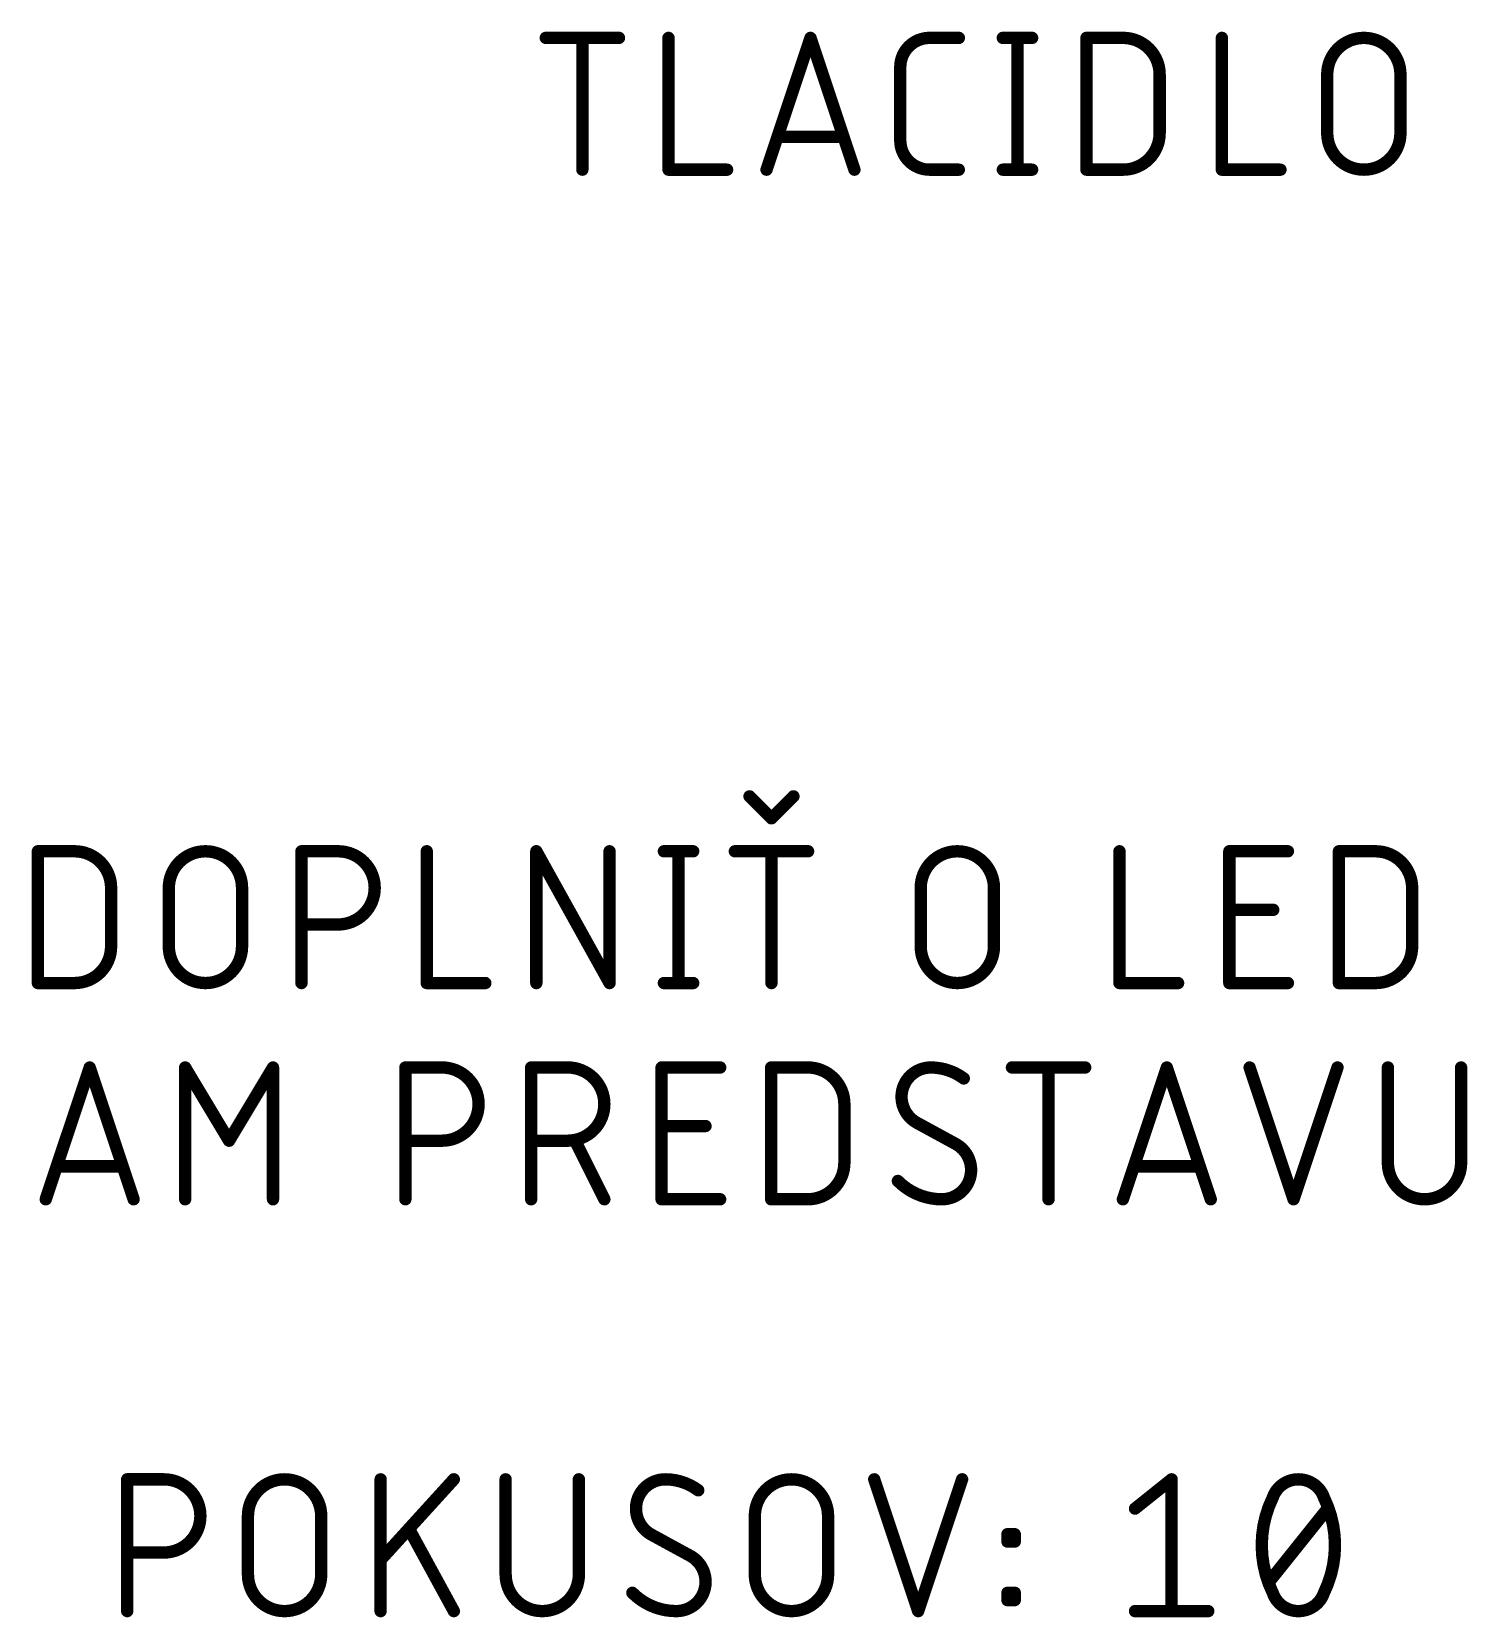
# Model space of a CAD drawing. Extents: x -56 to 205, y -3 to 177.
# Drawn here: x -21.5 to -3.8, y 22.86 to 42.42 of the extents above; entities that cross this region are included whole.
import ezdxf

# ---------------------------------------------------------------- set-up
doc = ezdxf.new("R2010")
doc.units = 0
doc.layers.add('94', color=14, linetype='CONTINUOUS')
doc.layers.add('95', color=250, linetype='CONTINUOUS')

msp = doc.modelspace()

# ---------------------------------------------------------------- linework, layer by layer
at = {"layer": '94', "const_width": 0.1524}
for points in [[(-12.6507, 32.9861), (-12.3798, 32.7152)], [(-12.3798, 32.7152), (-12.1088, 32.9861)], [(-21.4285, 30.6832), (-21.4285, 32.3088)], [(-21.4285, 32.3088), (-20.9769, 32.3088)], [(-18.1769, 30.6832), (-18.1769, 32.3088)], [(-18.1769, 32.3088), (-17.7254, 32.3088)], [(-16.6319, 32.3088), (-16.6319, 30.6832)], [(-15.2802, 30.6832), (-15.2802, 32.3088)], [(-15.2802, 32.3088), (-14.3771, 30.6832)], [(-14.3771, 30.6832), (-14.3771, 32.3088)], [(-13.7067, 32.3088), (-13.3454, 32.3088)], [(-13.5261, 32.3088), (-13.5261, 30.6832)], [(-12.8313, 32.3088), (-11.9282, 32.3088)], [(-12.3798, 30.6832), (-12.3798, 32.3088)], [(-8.0869, 32.3088), (-8.0869, 30.6832)], [(-6.7322, 30.6832), (-6.7322, 32.3088)], [(-6.7322, 32.3088), (-6.0097, 32.3088)], [(-5.3804, 30.6832), (-5.3804, 32.3088)], [(-5.3804, 32.3088), (-4.9289, 32.3088)], [(-20.5254, 31.8572), (-20.5254, 31.1348)], [(-19.8133, 31.1348), (-19.8133, 31.8572)], [(-18.9102, 31.8572), (-18.9102, 31.1348)], [(-10.5387, 31.1348), (-10.5387, 31.8572)], [(-9.6356, 31.8572), (-9.6356, 31.1348)], [(-4.4773, 31.8572), (-4.4773, 31.1348)], [(-6.7322, 31.5863), (-6.1903, 31.5863)], [(-17.7254, 31.4057), (-18.1769, 31.4057)], [(-20.9769, 30.6832), (-21.4285, 30.6832)], [(-16.6319, 30.6832), (-15.9094, 30.6832)], [(-13.7067, 30.6832), (-13.3454, 30.6832)], [(-8.0869, 30.6832), (-7.3644, 30.6832)], [(-6.0097, 30.6832), (-6.7322, 30.6832)], [(-4.9289, 30.6832), (-5.3804, 30.6832)], [(-21.3315, 28.0162), (-20.7896, 29.6418)], [(-20.7896, 29.6418), (-20.2477, 28.0162)], [(-19.612, 28.0162), (-19.612, 29.6418)], [(-19.612, 29.6418), (-19.0702, 28.7387)], [(-19.0702, 28.7387), (-18.5283, 29.6418)], [(-18.5283, 29.6418), (-18.5283, 28.0162)], [(-16.8954, 28.0162), (-16.8954, 29.6418)], [(-16.8954, 29.6418), (-16.4439, 29.6418)], [(-15.3442, 28.0162), (-15.3442, 29.6418)], [(-15.3442, 29.6418), (-14.8927, 29.6418)], [(-13.7352, 28.0162), (-13.7352, 29.6418)], [(-13.7352, 29.6418), (-13.0127, 29.6418)], [(-12.3835, 28.0162), (-12.3835, 29.6418)], [(-12.3835, 29.6418), (-11.9319, 29.6418)], [(-9.4135, 29.6418), (-8.5104, 29.6418)], [(-8.962, 28.0162), (-8.962, 29.6418)], [(-8.0449, 28.0162), (-7.5031, 29.6418)], [(-7.5031, 29.6418), (-6.9612, 28.0162)], [(-6.4818, 29.6418), (-5.9399, 28.0162)], [(-5.9399, 28.0162), (-5.3981, 29.6418)], [(-4.7763, 29.6418), (-4.7763, 28.4678)], [(-3.8732, 28.4678), (-3.8732, 29.6418)], [(-11.4804, 29.1902), (-11.4804, 28.4678)], [(-13.7352, 28.9193), (-13.1933, 28.9193)], [(-10.0979, 28.6935), (-10.5946, 28.9645)], [(-16.4439, 28.7387), (-16.8954, 28.7387)], [(-14.8927, 28.7387), (-15.3442, 28.7387)], [(-14.4411, 28.0162), (-14.8024, 28.7387)], [(-20.3832, 28.4226), (-21.196, 28.4226)], [(-7.0967, 28.4226), (-7.9095, 28.4226)], [(-13.0127, 28.0162), (-13.7352, 28.0162)], [(-11.9319, 28.0162), (-12.3835, 28.0162)], [(-20.3271, 22.9362), (-20.3271, 24.5618)], [(-20.3271, 24.5618), (-19.8756, 24.5618)], [(-17.2009, 22.9362), (-17.2009, 24.5618)], [(-16.2977, 24.5618), (-17.2009, 23.5684)], [(-15.6588, 24.5618), (-15.6588, 23.3878)], [(-14.7557, 23.3878), (-14.7557, 24.5618)], [(-11.1119, 24.5618), (-10.57, 22.9362)], [(-10.57, 22.9362), (-10.0281, 24.5618)], [(-7.8953, 24.2006), (-7.4438, 24.5618)], [(-7.4438, 24.5618), (-7.4438, 22.9362)], [(-6.2419, 23.2974), (-5.5194, 24.2006)], [(-18.8372, 23.3878), (-18.8372, 24.1102)], [(-17.9341, 24.1102), (-17.9341, 23.3878)], [(-12.5847, 23.3878), (-12.5847, 24.1102)], [(-11.6816, 24.1102), (-11.6816, 23.3878)], [(-16.2977, 22.9362), (-16.8396, 23.9296)], [(-13.3732, 23.6135), (-13.8699, 23.8845)], [(-9.4689, 23.7942), (-9.4689, 23.8845)], [(-9.4689, 23.8845), (-9.3786, 23.8845)], [(-9.3786, 23.7942), (-9.4689, 23.7942)], [(-9.3786, 23.8845), (-9.3786, 23.7942)], [(-19.8756, 23.6587), (-20.3271, 23.6587)], [(-9.4689, 23.0717), (-9.4689, 23.162)], [(-9.4689, 23.162), (-9.3786, 23.162)], [(-9.3786, 23.0717), (-9.4689, 23.0717)], [(-9.3786, 23.162), (-9.3786, 23.0717)], [(-7.8953, 22.9362), (-6.9922, 22.9362)]]:
    msp.add_lwpolyline(points, dxfattribs=at)
at = {"layer": '94'}
for points, const_width in [([(-12.6238, 33.0131, 1), (-12.6776, 32.9592)], 0.0762), ([(-12.0819, 32.9592, 1), (-12.1358, 33.0131)], 0.0762), ([(-12.4067, 32.7421, 1), (-12.3528, 32.6883)], 0.0762), ([(-12.4067, 32.6883, 1), (-12.3528, 32.7421)], 0.0762), ([(-21.3904, 32.3088, 1), (-21.4666, 32.3088)], 0.0762), ([(-21.4285, 32.3469, 1), (-21.4285, 32.2707)], 0.0762), ([(-20.5254, 31.8572, 0.4142), (-20.9769, 32.3088)], 0.1524), ([(-20.9769, 32.3469, 1), (-20.9769, 32.2707)], 0.0762), ([(-20.9769, 32.2707, 1), (-20.9769, 32.3469)], 0.0762), ([(-18.9102, 31.8572, 1), (-19.8133, 31.8572)], 0.1524), ([(-18.1388, 32.3088, 1), (-18.215, 32.3088)], 0.0762), ([(-18.1769, 32.3469, 1), (-18.1769, 32.2707)], 0.0762), ([(-17.7254, 31.4057, 1), (-17.7254, 32.3088)], 0.1524), ([(-17.7254, 32.3469, 1), (-17.7254, 32.2707)], 0.0762), ([(-17.7254, 32.2707, 1), (-17.7254, 32.3469)], 0.0762), ([(-16.5938, 32.3088, 1), (-16.67, 32.3088)], 0.0762), ([(-15.2421, 32.3088, 1), (-15.3183, 32.3088)], 0.0762), ([(-15.2469, 32.3273, 1), (-15.3135, 32.2903)], 0.0762), ([(-14.339, 32.3088, 1), (-14.4152, 32.3088)], 0.0762), ([(-13.7067, 32.3469, 1), (-13.7067, 32.2707)], 0.0762), ([(-13.488, 32.3088, 1), (-13.5642, 32.3088)], 0.0762), ([(-13.3454, 32.2707, 1), (-13.3454, 32.3469)], 0.0762), ([(-12.8313, 32.3469, 1), (-12.8313, 32.2707)], 0.0762), ([(-12.3417, 32.3088, 1), (-12.4179, 32.3088)], 0.0762), ([(-11.9282, 32.2707, 1), (-11.9282, 32.3469)], 0.0762), ([(-9.6356, 31.8572, 1), (-10.5387, 31.8572)], 0.1524), ([(-8.0488, 32.3088, 1), (-8.125, 32.3088)], 0.0762), ([(-6.6941, 32.3088, 1), (-6.7703, 32.3088)], 0.0762), ([(-6.7322, 32.3469, 1), (-6.7322, 32.2707)], 0.0762), ([(-6.0097, 32.2707, 1), (-6.0097, 32.3469)], 0.0762), ([(-5.3423, 32.3088, 1), (-5.4185, 32.3088)], 0.0762), ([(-5.3804, 32.3469, 1), (-5.3804, 32.2707)], 0.0762), ([(-4.4773, 31.8572, 0.4142), (-4.9289, 32.3088)], 0.1524), ([(-4.9289, 32.3469, 1), (-4.9289, 32.2707)], 0.0762), ([(-4.9289, 32.2707, 1), (-4.9289, 32.3469)], 0.0762), ([(-20.4873, 31.8572, 1), (-20.5635, 31.8572)], 0.0762), ([(-20.5635, 31.8572, 1), (-20.4873, 31.8572)], 0.0762), ([(-19.7752, 31.8572, 1), (-19.8514, 31.8572)], 0.0762), ([(-19.8514, 31.8572, 1), (-19.7752, 31.8572)], 0.0762), ([(-18.8721, 31.8572, 1), (-18.9483, 31.8572)], 0.0762), ([(-18.9483, 31.8572, 1), (-18.8721, 31.8572)], 0.0762), ([(-10.5006, 31.8572, 1), (-10.5768, 31.8572)], 0.0762), ([(-10.5768, 31.8572, 1), (-10.5006, 31.8572)], 0.0762), ([(-9.5975, 31.8572, 1), (-9.6737, 31.8572)], 0.0762), ([(-9.6737, 31.8572, 1), (-9.5975, 31.8572)], 0.0762), ([(-4.4392, 31.8572, 1), (-4.5154, 31.8572)], 0.0762), ([(-4.5154, 31.8572, 1), (-4.4392, 31.8572)], 0.0762), ([(-6.7322, 31.6244, 1), (-6.7322, 31.5482)], 0.0762), ([(-6.1903, 31.5482, 1), (-6.1903, 31.6244)], 0.0762), ([(-18.1769, 31.4438, 1), (-18.1769, 31.3676)], 0.0762), ([(-17.7254, 31.4438, 1), (-17.7254, 31.3676)], 0.0762), ([(-17.7254, 31.3676, 1), (-17.7254, 31.4438)], 0.0762), ([(-20.9769, 30.6832, 0.4142), (-20.5254, 31.1348)], 0.1524), ([(-20.4873, 31.1348, 1), (-20.5635, 31.1348)], 0.0762), ([(-20.5635, 31.1348, 1), (-20.4873, 31.1348)], 0.0762), ([(-19.8133, 31.1348, 1), (-18.9102, 31.1348)], 0.1524), ([(-19.7752, 31.1348, 1), (-19.8514, 31.1348)], 0.0762), ([(-19.8514, 31.1348, 1), (-19.7752, 31.1348)], 0.0762), ([(-18.8721, 31.1348, 1), (-18.9483, 31.1348)], 0.0762), ([(-18.9483, 31.1348, 1), (-18.8721, 31.1348)], 0.0762), ([(-10.5387, 31.1348, 1), (-9.6356, 31.1348)], 0.1524), ([(-10.5006, 31.1348, 1), (-10.5768, 31.1348)], 0.0762), ([(-10.5768, 31.1348, 1), (-10.5006, 31.1348)], 0.0762), ([(-9.5975, 31.1348, 1), (-9.6737, 31.1348)], 0.0762), ([(-9.6737, 31.1348, 1), (-9.5975, 31.1348)], 0.0762), ([(-4.9289, 30.6832, 0.4142), (-4.4773, 31.1348)], 0.1524), ([(-4.4392, 31.1348, 1), (-4.5154, 31.1348)], 0.0762), ([(-4.5154, 31.1348, 1), (-4.4392, 31.1348)], 0.0762), ([(-21.4285, 30.7213, 1), (-21.4285, 30.6451)], 0.0762), ([(-21.4666, 30.6832, 1), (-21.3904, 30.6832)], 0.0762), ([(-20.9769, 30.7213, 1), (-20.9769, 30.6451)], 0.0762), ([(-20.9769, 30.6451, 1), (-20.9769, 30.7213)], 0.0762), ([(-18.215, 30.6832, 1), (-18.1388, 30.6832)], 0.0762), ([(-16.6319, 30.7213, 1), (-16.6319, 30.6451)], 0.0762), ([(-16.67, 30.6832, 1), (-16.5938, 30.6832)], 0.0762), ([(-15.9094, 30.6451, 1), (-15.9094, 30.7213)], 0.0762), ([(-15.3183, 30.6832, 1), (-15.2421, 30.6832)], 0.0762), ([(-14.4152, 30.6832, 1), (-14.339, 30.6832)], 0.0762), ([(-14.4104, 30.6647, 1), (-14.3438, 30.7017)], 0.0762), ([(-13.7067, 30.7213, 1), (-13.7067, 30.6451)], 0.0762), ([(-13.5642, 30.6832, 1), (-13.488, 30.6832)], 0.0762), ([(-13.3454, 30.6451, 1), (-13.3454, 30.7213)], 0.0762), ([(-12.4179, 30.6832, 1), (-12.3417, 30.6832)], 0.0762), ([(-8.0869, 30.7213, 1), (-8.0869, 30.6451)], 0.0762), ([(-8.125, 30.6832, 1), (-8.0488, 30.6832)], 0.0762), ([(-7.3644, 30.6451, 1), (-7.3644, 30.7213)], 0.0762), ([(-6.7322, 30.7213, 1), (-6.7322, 30.6451)], 0.0762), ([(-6.7703, 30.6832, 1), (-6.6941, 30.6832)], 0.0762), ([(-6.0097, 30.6451, 1), (-6.0097, 30.7213)], 0.0762), ([(-5.3804, 30.7213, 1), (-5.3804, 30.6451)], 0.0762), ([(-5.4185, 30.6832, 1), (-5.3423, 30.6832)], 0.0762), ([(-4.9289, 30.7213, 1), (-4.9289, 30.6451)], 0.0762), ([(-4.9289, 30.6451, 1), (-4.9289, 30.7213)], 0.0762), ([(-20.7535, 29.6538, 1), (-20.8258, 29.6298)], 0.0762), ([(-20.7535, 29.6298, 1), (-20.8258, 29.6538)], 0.0762), ([(-19.5739, 29.6418, 1), (-19.6501, 29.6418)], 0.0762), ([(-19.5794, 29.6614, 1), (-19.6447, 29.6222)], 0.0762), ([(-18.4902, 29.6418, 1), (-18.5664, 29.6418)], 0.0762), ([(-18.4956, 29.6222, 1), (-18.561, 29.6614)], 0.0762), ([(-16.8573, 29.6418, 1), (-16.9335, 29.6418)], 0.0762), ([(-16.8954, 29.6799, 1), (-16.8954, 29.6037)], 0.0762), ([(-16.4439, 28.7387, 1), (-16.4439, 29.6418)], 0.1524), ([(-16.4439, 29.6799, 1), (-16.4439, 29.6037)], 0.0762), ([(-16.4439, 29.6037, 1), (-16.4439, 29.6799)], 0.0762), ([(-15.3061, 29.6418, 1), (-15.3823, 29.6418)], 0.0762), ([(-15.3442, 29.6799, 1), (-15.3442, 29.6037)], 0.0762), ([(-14.8927, 28.7387, 1), (-14.8927, 29.6418)], 0.1524), ([(-14.8927, 29.6799, 1), (-14.8927, 29.6037)], 0.0762), ([(-14.8927, 29.6037, 1), (-14.8927, 29.6799)], 0.0762), ([(-13.6971, 29.6418, 1), (-13.7733, 29.6418)], 0.0762), ([(-13.7352, 29.6799, 1), (-13.7352, 29.6037)], 0.0762), ([(-13.0127, 29.6037, 1), (-13.0127, 29.6799)], 0.0762), ([(-12.3454, 29.6418, 1), (-12.4216, 29.6418)], 0.0762), ([(-12.3835, 29.6799, 1), (-12.3835, 29.6037)], 0.0762), ([(-11.4804, 29.1902, 0.4142), (-11.9319, 29.6418)], 0.1524), ([(-11.9319, 29.6799, 1), (-11.9319, 29.6037)], 0.0762), ([(-11.9319, 29.6037, 1), (-11.9319, 29.6799)], 0.0762), ([(-10.4139, 29.6418, 0.4142), (-10.7752, 29.2806)], 0.1524), ([(-10.0075, 29.5063, 0.1623), (-10.4139, 29.6418)], 0.1524), ([(-10.4139, 29.6799, 1), (-10.4139, 29.6037)], 0.0762), ([(-10.4139, 29.6037, 1), (-10.4139, 29.6799)], 0.0762), ([(-10.0304, 29.4759, 1), (-9.9847, 29.5368)], 0.0762), ([(-9.4135, 29.6799, 1), (-9.4135, 29.6037)], 0.0762), ([(-8.9239, 29.6418, 1), (-9.0001, 29.6418)], 0.0762), ([(-8.5104, 29.6037, 1), (-8.5104, 29.6799)], 0.0762), ([(-7.4669, 29.6538, 1), (-7.5392, 29.6298)], 0.0762), ([(-7.4669, 29.6298, 1), (-7.5392, 29.6538)], 0.0762), ([(-6.4457, 29.6538, 1), (-6.5179, 29.6298)], 0.0762), ([(-5.3619, 29.6298, 1), (-5.4342, 29.6538)], 0.0762), ([(-4.7382, 29.6418, 1), (-4.8144, 29.6418)], 0.0762), ([(-3.8351, 29.6418, 1), (-3.9113, 29.6418)], 0.0762), ([(-10.7752, 29.2806, 0.2656), (-10.5946, 28.9645)], 0.1524), ([(-10.7371, 29.2806, 1), (-10.8133, 29.2806)], 0.0762), ([(-11.4423, 29.1902, 1), (-11.5185, 29.1902)], 0.0762), ([(-11.5185, 29.1902, 1), (-11.4423, 29.1902)], 0.0762), ([(-10.8133, 29.2806, 1), (-10.7371, 29.2806)], 0.0762), ([(-13.7352, 28.9574, 1), (-13.7352, 28.8812)], 0.0762), ([(-13.1933, 28.8812, 1), (-13.1933, 28.9574)], 0.0762), ([(-10.5763, 28.9979, 1), (-10.6128, 28.931)], 0.0762), ([(-10.6139, 28.9316, 1), (-10.5752, 28.9973)], 0.0762), ([(-19.1028, 28.7583, 1), (-19.0375, 28.7191)], 0.0762), ([(-19.1028, 28.7191, 1), (-19.0375, 28.7583)], 0.0762), ([(-16.8954, 28.7768, 1), (-16.8954, 28.7006)], 0.0762), ([(-16.4439, 28.7768, 1), (-16.4439, 28.7006)], 0.0762), ([(-16.4439, 28.7006, 1), (-16.4439, 28.7768)], 0.0762), ([(-15.3442, 28.7768, 1), (-15.3442, 28.7006)], 0.0762), ([(-14.8927, 28.7768, 1), (-14.8927, 28.7006)], 0.0762), ([(-14.8927, 28.7006, 1), (-14.8927, 28.7768)], 0.0762), ([(-14.7683, 28.7557, 1), (-14.8365, 28.7216)], 0.0762), ([(-10.0785, 28.7264, 1), (-10.1172, 28.6607)], 0.0762), ([(-9.9172, 28.3774, 0.2656), (-10.0979, 28.6935)], 0.1524), ([(-10.1161, 28.6601, 1), (-10.0796, 28.727)], 0.0762), ([(-21.196, 28.4607, 1), (-21.196, 28.3845)], 0.0762), ([(-20.3832, 28.3845, 1), (-20.3832, 28.4607)], 0.0762), ([(-11.9319, 28.0162, 0.4142), (-11.4804, 28.4678)], 0.1524), ([(-11.4423, 28.4678, 1), (-11.5185, 28.4678)], 0.0762), ([(-11.5185, 28.4678, 1), (-11.4423, 28.4678)], 0.0762), ([(-10.2785, 28.0162, 0.4142), (-9.9172, 28.3774)], 0.1524), ([(-9.8791, 28.3774, 1), (-9.9553, 28.3774)], 0.0762), ([(-9.9553, 28.3774, 1), (-9.8791, 28.3774)], 0.0762), ([(-7.9095, 28.4607, 1), (-7.9095, 28.3845)], 0.0762), ([(-7.0967, 28.3845, 1), (-7.0967, 28.4607)], 0.0762), ([(-4.7763, 28.4678, 1), (-3.8731, 28.4678)], 0.1524), ([(-4.7382, 28.4678, 1), (-4.8144, 28.4678)], 0.0762), ([(-4.8144, 28.4678, 1), (-4.7382, 28.4678)], 0.0762), ([(-3.9113, 28.4678, 1), (-3.8351, 28.4678)], 0.0762), ([(-3.835, 28.4678, 1), (-3.9112, 28.4678)], 0.0762), ([(-10.7933, 28.2688, 1), (-10.8474, 28.2151)], 0.0762), ([(-10.8203, 28.242, 0.2), (-10.2785, 28.0162)], 0.1524), ([(-21.3676, 28.0282, 1), (-21.2953, 28.0042)], 0.0762), ([(-20.2839, 28.0042, 1), (-20.2116, 28.0282)], 0.0762), ([(-19.6501, 28.0162, 1), (-19.5739, 28.0162)], 0.0762), ([(-18.5664, 28.0162, 1), (-18.4902, 28.0162)], 0.0762), ([(-16.9335, 28.0162, 1), (-16.8573, 28.0162)], 0.0762), ([(-15.3823, 28.0162, 1), (-15.3061, 28.0162)], 0.0762), ([(-14.4752, 27.9992, 1), (-14.4071, 28.0332)], 0.0762), ([(-13.7352, 28.0543, 1), (-13.7352, 27.9781)], 0.0762), ([(-13.7733, 28.0162, 1), (-13.6971, 28.0162)], 0.0762), ([(-13.0127, 27.9781, 1), (-13.0127, 28.0543)], 0.0762), ([(-12.3835, 28.0543, 1), (-12.3835, 27.9781)], 0.0762), ([(-12.4216, 28.0162, 1), (-12.3454, 28.0162)], 0.0762), ([(-11.9319, 28.0543, 1), (-11.9319, 27.9781)], 0.0762), ([(-11.9319, 27.9781, 1), (-11.9319, 28.0543)], 0.0762), ([(-10.2785, 28.0543, 1), (-10.2785, 27.9781)], 0.0762), ([(-10.2785, 27.9781, 1), (-10.2785, 28.0543)], 0.0762), ([(-9.0001, 28.0162, 1), (-8.9239, 28.0162)], 0.0762), ([(-8.0811, 28.0282, 1), (-8.0088, 28.0042)], 0.0762), ([(-6.9973, 28.0042, 1), (-6.925, 28.0282)], 0.0762), ([(-5.9761, 28.0282, 1), (-5.9038, 28.0042)], 0.0762), ([(-5.9761, 28.0042, 1), (-5.9038, 28.0282)], 0.0762), ([(-20.289, 24.5618, 1), (-20.3652, 24.5618)], 0.0762), ([(-20.3271, 24.5999, 1), (-20.3271, 24.5237)], 0.0762), ([(-19.8756, 23.6587, 1), (-19.8756, 24.5618)], 0.1524), ([(-19.8756, 24.5999, 1), (-19.8756, 24.5237)], 0.0762), ([(-19.8756, 24.5237, 1), (-19.8756, 24.5999)], 0.0762), ([(-17.9341, 24.1102, 1), (-18.8372, 24.1102)], 0.1524), ([(-17.1628, 24.5618, 1), (-17.239, 24.5618)], 0.0762), ([(-16.2696, 24.5362, 1), (-16.3259, 24.5874)], 0.0762), ([(-15.6207, 24.5618, 1), (-15.6969, 24.5618)], 0.0762), ([(-14.7176, 24.5618, 1), (-14.7938, 24.5618)], 0.0762), ([(-13.6893, 24.5618, 0.4142), (-14.0506, 24.2006)], 0.1524), ([(-13.2829, 24.4263, 0.1623), (-13.6893, 24.5618)], 0.1524), ([(-13.6893, 24.5999, 1), (-13.6893, 24.5237)], 0.0762), ([(-13.6893, 24.5237, 1), (-13.6893, 24.5999)], 0.0762), ([(-13.3058, 24.3959, 1), (-13.26, 24.4568)], 0.0762), ([(-11.6816, 24.1102, 1), (-12.5847, 24.1102)], 0.1524), ([(-11.0757, 24.5738, 1), (-11.148, 24.5498)], 0.0762), ([(-9.992, 24.5498, 1), (-10.0643, 24.5738)], 0.0762), ([(-7.4057, 24.5618, 1), (-7.4819, 24.5618)], 0.0762), ([(-7.42, 24.532, 1), (-7.4676, 24.5916)], 0.0762), ([(-5.8806, 24.5618, 0.3205), (-6.1967, 24.336)], 0.1524), ([(-5.5646, 24.336, 0.3205), (-5.8806, 24.5618)], 0.1524), ([(-5.8806, 24.5999, 1), (-5.8806, 24.5237)], 0.0762), ([(-5.8806, 24.5237, 1), (-5.8806, 24.5999)], 0.0762), ([(-14.0506, 24.2006, 0.2656), (-13.8699, 23.8845)], 0.1524), ([(-14.0125, 24.2006, 1), (-14.0886, 24.2006)], 0.0762), ([(-7.9191, 24.2303, 1), (-7.8715, 24.1708)], 0.0762), ([(-6.1967, 24.336, 0.1139), (-6.3322, 23.749)], 0.1524), ([(-6.2328, 24.3484, 1), (-6.1607, 24.3237)], 0.0762), ([(-6.1625, 24.3193, 1), (-6.231, 24.3527)], 0.0762), ([(-5.4291, 23.749, 0.1139), (-5.5646, 24.336)], 0.1524), ([(-5.5303, 24.3527, 1), (-5.5988, 24.3193)], 0.0762), ([(-5.6006, 24.3237, 1), (-5.5285, 24.3484)], 0.0762), ([(-5.4896, 24.1768, 1), (-5.5492, 24.2244)], 0.0762), ([(-18.7991, 24.1102, 1), (-18.8753, 24.1102)], 0.0762), ([(-18.8753, 24.1102, 1), (-18.7991, 24.1102)], 0.0762), ([(-17.896, 24.1102, 1), (-17.9722, 24.1102)], 0.0762), ([(-17.9722, 24.1102, 1), (-17.896, 24.1102)], 0.0762), ([(-14.0887, 24.2006, 1), (-14.0125, 24.2006)], 0.0762), ([(-12.5466, 24.1102, 1), (-12.6228, 24.1102)], 0.0762), ([(-12.6228, 24.1102, 1), (-12.5466, 24.1102)], 0.0762), ([(-11.6435, 24.1102, 1), (-11.7197, 24.1102)], 0.0762), ([(-11.7197, 24.1102, 1), (-11.6435, 24.1102)], 0.0762), ([(-16.8062, 23.9479, 1), (-16.8731, 23.9114)], 0.0762), ([(-13.8517, 23.9179, 1), (-13.8882, 23.851)], 0.0762), ([(-13.8893, 23.8516, 1), (-13.8506, 23.9173)], 0.0762), ([(-9.4308, 23.8845, 1), (-9.507, 23.8845)], 0.0762), ([(-9.4689, 23.9226, 1), (-9.4689, 23.8464)], 0.0762), ([(-9.4689, 23.8323, 1), (-9.4689, 23.7561)], 0.0762), ([(-9.3405, 23.8845, 1), (-9.4167, 23.8845)], 0.0762), ([(-9.3786, 23.8464, 1), (-9.3786, 23.9226)], 0.0762), ([(-9.3786, 23.7561, 1), (-9.3786, 23.8323)], 0.0762), ([(-20.3271, 23.6968, 1), (-20.3271, 23.6206)], 0.0762), ([(-19.8756, 23.6968, 1), (-19.8756, 23.6206)], 0.0762), ([(-19.8756, 23.6206, 1), (-19.8756, 23.6968)], 0.0762), ([(-13.3539, 23.6464, 1), (-13.3926, 23.5807)], 0.0762), ([(-13.1926, 23.2974, 0.2656), (-13.3732, 23.6135)], 0.1524), ([(-13.3915, 23.5801, 1), (-13.355, 23.647)], 0.0762), ([(-9.507, 23.7942, 1), (-9.4308, 23.7942)], 0.0762), ([(-9.4167, 23.7942, 1), (-9.3405, 23.7942)], 0.0762), ([(-6.3322, 23.749, 0.1139), (-6.1967, 23.162)], 0.1524), ([(-6.2941, 23.749, 1), (-6.3703, 23.749)], 0.0762), ([(-6.3703, 23.749, 1), (-6.2941, 23.749)], 0.0762), ([(-5.5646, 23.162, 0.1139), (-5.4291, 23.749)], 0.1524), ([(-5.391, 23.749, 1), (-5.4672, 23.749)], 0.0762), ([(-5.4672, 23.749, 1), (-5.391, 23.749)], 0.0762), ([(-17.229, 23.594, 1), (-17.1727, 23.5427)], 0.0762), ([(-18.8372, 23.3878, 1), (-17.9341, 23.3878)], 0.1524), ([(-18.7991, 23.3878, 1), (-18.8753, 23.3878)], 0.0762), ([(-18.8753, 23.3878, 1), (-18.7991, 23.3878)], 0.0762), ([(-17.896, 23.3878, 1), (-17.9722, 23.3878)], 0.0762), ([(-17.9722, 23.3878, 1), (-17.896, 23.3878)], 0.0762), ([(-15.6588, 23.3878, 1), (-14.7557, 23.3878)], 0.1524), ([(-15.6207, 23.3878, 1), (-15.6969, 23.3878)], 0.0762), ([(-15.6969, 23.3878, 1), (-15.6207, 23.3878)], 0.0762), ([(-14.7176, 23.3878, 1), (-14.7938, 23.3878)], 0.0762), ([(-14.7938, 23.3878, 1), (-14.7176, 23.3878)], 0.0762), ([(-13.5538, 22.9362, 0.4142), (-13.1926, 23.2974)], 0.1524), ([(-13.1545, 23.2974, 1), (-13.2307, 23.2974)], 0.0762), ([(-13.2307, 23.2974, 1), (-13.1545, 23.2974)], 0.0762), ([(-12.5847, 23.3878, 1), (-11.6816, 23.3878)], 0.1524), ([(-12.5466, 23.3878, 1), (-12.6228, 23.3878)], 0.0762), ([(-12.6228, 23.3878, 1), (-12.5466, 23.3878)], 0.0762), ([(-11.6435, 23.3878, 1), (-11.7197, 23.3878)], 0.0762), ([(-11.7197, 23.3878, 1), (-11.6435, 23.3878)], 0.0762), ([(-6.2716, 23.3212, 1), (-6.2121, 23.2736)], 0.0762), ([(-14.0687, 23.1888, 1), (-14.1228, 23.1351)], 0.0762), ([(-14.0957, 23.162, 0.2), (-13.5538, 22.9362)], 0.1524), ([(-9.4308, 23.162, 1), (-9.507, 23.162)], 0.0762), ([(-9.4689, 23.2001, 1), (-9.4689, 23.1239)], 0.0762), ([(-9.4689, 23.1098, 1), (-9.4689, 23.0336)], 0.0762), ([(-9.507, 23.0717, 1), (-9.4308, 23.0717)], 0.0762), ([(-9.3405, 23.162, 1), (-9.4167, 23.162)], 0.0762), ([(-9.4167, 23.0717, 1), (-9.3405, 23.0717)], 0.0762), ([(-9.3786, 23.1239, 1), (-9.3786, 23.2001)], 0.0762), ([(-9.3786, 23.0336, 1), (-9.3786, 23.1098)], 0.0762), ([(-6.1607, 23.1743, 1), (-6.2328, 23.1496)], 0.0762), ([(-6.1967, 23.162, 0.3205), (-5.8806, 22.9362)], 0.1524), ([(-6.231, 23.1453, 1), (-6.1625, 23.1787)], 0.0762), ([(-5.8806, 22.9362, 0.3205), (-5.5646, 23.162)], 0.1524), ([(-5.5988, 23.1787, 1), (-5.5303, 23.1453)], 0.0762), ([(-5.5285, 23.1496, 1), (-5.6006, 23.1743)], 0.0762), ([(-20.3652, 22.9362, 1), (-20.289, 22.9362)], 0.0762), ([(-17.239, 22.9362, 1), (-17.1628, 22.9362)], 0.0762), ([(-16.3312, 22.918, 1), (-16.2643, 22.9544)], 0.0762), ([(-13.5538, 22.9743, 1), (-13.5538, 22.8981)], 0.0762), ([(-13.5538, 22.8981, 1), (-13.5538, 22.9743)], 0.0762), ([(-10.6062, 22.9482, 1), (-10.5339, 22.9242)], 0.0762), ([(-10.6062, 22.9242, 1), (-10.5339, 22.9482)], 0.0762), ([(-7.8953, 22.9743, 1), (-7.8953, 22.8981)], 0.0762), ([(-7.4819, 22.9362, 1), (-7.4057, 22.9362)], 0.0762), ([(-6.9922, 22.8981, 1), (-6.9922, 22.9743)], 0.0762), ([(-5.8806, 22.9743, 1), (-5.8806, 22.8981)], 0.0762), ([(-5.8806, 22.8981, 1), (-5.8806, 22.9743)], 0.0762)]:
    msp.add_lwpolyline(points, format="xyb", dxfattribs=dict(at, const_width=const_width))
at = {"layer": '95', "const_width": 0.1524}
for points in [[(-15.1638, 42.3418), (-14.2607, 42.3418)], [(-14.7122, 40.7162), (-14.7122, 42.3418)], [(-13.6498, 42.3418), (-13.6498, 40.7162)], [(-12.4405, 40.7162), (-11.8986, 42.3418)], [(-11.8986, 42.3418), (-11.3568, 40.7162)], [(-10.4298, 42.3418), (-10.0685, 42.3418)], [(-9.5261, 42.3418), (-9.1649, 42.3418)], [(-9.3455, 42.3418), (-9.3455, 40.7162)], [(-8.4945, 40.7162), (-8.4945, 42.3418)], [(-8.4945, 42.3418), (-8.0429, 42.3418)], [(-6.8242, 42.3418), (-6.8242, 40.7162)], [(-10.791, 41.0774), (-10.791, 41.9806)], [(-7.5914, 41.8902), (-7.5914, 41.1678)], [(-5.5245, 41.1678), (-5.5245, 41.8902)], [(-4.6214, 41.8902), (-4.6214, 41.1678)], [(-11.4922, 41.1226), (-12.305, 41.1226)], [(-13.6498, 40.7162), (-12.9273, 40.7162)], [(-10.0685, 40.7162), (-10.4298, 40.7162)], [(-9.5261, 40.7162), (-9.1649, 40.7162)], [(-8.0429, 40.7162), (-8.4945, 40.7162)], [(-6.8242, 40.7162), (-6.1017, 40.7162)]]:
    msp.add_lwpolyline(points, dxfattribs=at)
at = {"layer": '95'}
for points, const_width in [([(-15.1638, 42.3799, 1), (-15.1638, 42.3037)], 0.0762), ([(-14.6741, 42.3418, 1), (-14.7503, 42.3418)], 0.0762), ([(-14.2607, 42.3037, 1), (-14.2607, 42.3799)], 0.0762), ([(-13.6117, 42.3418, 1), (-13.6879, 42.3418)], 0.0762), ([(-11.8625, 42.3538, 1), (-11.9348, 42.3298)], 0.0762), ([(-11.8625, 42.3298, 1), (-11.9348, 42.3538)], 0.0762), ([(-10.4298, 42.3418, 0.4142), (-10.791, 41.9806)], 0.1524), ([(-10.4298, 42.3799, 1), (-10.4298, 42.3037)], 0.0762), ([(-10.4298, 42.3037, 1), (-10.4298, 42.3799)], 0.0762), ([(-10.0685, 42.3037, 1), (-10.0685, 42.3799)], 0.0762), ([(-9.5261, 42.3799, 1), (-9.5261, 42.3037)], 0.0762), ([(-9.3074, 42.3418, 1), (-9.3836, 42.3418)], 0.0762), ([(-9.1649, 42.3037, 1), (-9.1649, 42.3799)], 0.0762), ([(-8.4564, 42.3418, 1), (-8.5326, 42.3418)], 0.0762), ([(-8.4945, 42.3799, 1), (-8.4945, 42.3037)], 0.0762), ([(-7.5914, 41.8902, 0.4142), (-8.0429, 42.3418)], 0.1524), ([(-8.0429, 42.3799, 1), (-8.0429, 42.3037)], 0.0762), ([(-8.0429, 42.3037, 1), (-8.0429, 42.3799)], 0.0762), ([(-6.7861, 42.3418, 1), (-6.8623, 42.3418)], 0.0762), ([(-4.6214, 41.8902, 1), (-5.5245, 41.8902)], 0.1524), ([(-10.7529, 41.9806, 1), (-10.8291, 41.9806)], 0.0762), ([(-10.8291, 41.9806, 1), (-10.7529, 41.9806)], 0.0762), ([(-7.5533, 41.8902, 1), (-7.6295, 41.8902)], 0.0762), ([(-7.6295, 41.8902, 1), (-7.5533, 41.8902)], 0.0762), ([(-5.4864, 41.8902, 1), (-5.5626, 41.8902)], 0.0762), ([(-5.5626, 41.8902, 1), (-5.4864, 41.8902)], 0.0762), ([(-4.5833, 41.8902, 1), (-4.6595, 41.8902)], 0.0762), ([(-4.6595, 41.8902, 1), (-4.5833, 41.8902)], 0.0762), ([(-12.305, 41.1607, 1), (-12.305, 41.0845)], 0.0762), ([(-11.4922, 41.0845, 1), (-11.4922, 41.1607)], 0.0762), ([(-10.791, 41.0774, 0.4142), (-10.4298, 40.7162)], 0.1524), ([(-10.7529, 41.0774, 1), (-10.8291, 41.0774)], 0.0762), ([(-10.8291, 41.0774, 1), (-10.7529, 41.0774)], 0.0762), ([(-8.0429, 40.7162, 0.4142), (-7.5914, 41.1678)], 0.1524), ([(-7.5533, 41.1678, 1), (-7.6295, 41.1678)], 0.0762), ([(-7.6295, 41.1678, 1), (-7.5533, 41.1678)], 0.0762), ([(-5.5245, 41.1678, 1), (-4.6214, 41.1678)], 0.1524), ([(-5.4864, 41.1678, 1), (-5.5626, 41.1678)], 0.0762), ([(-5.5626, 41.1678, 1), (-5.4864, 41.1678)], 0.0762), ([(-4.5833, 41.1678, 1), (-4.6595, 41.1678)], 0.0762), ([(-4.6595, 41.1678, 1), (-4.5833, 41.1678)], 0.0762), ([(-14.7503, 40.7162, 1), (-14.6741, 40.7162)], 0.0762), ([(-13.6498, 40.7543, 1), (-13.6498, 40.6781)], 0.0762), ([(-13.6879, 40.7162, 1), (-13.6117, 40.7162)], 0.0762), ([(-12.9273, 40.6781, 1), (-12.9273, 40.7543)], 0.0762), ([(-12.4766, 40.7282, 1), (-12.4043, 40.7042)], 0.0762), ([(-11.3929, 40.7042, 1), (-11.3206, 40.7282)], 0.0762), ([(-10.4298, 40.7543, 1), (-10.4298, 40.6781)], 0.0762), ([(-10.4298, 40.6781, 1), (-10.4298, 40.7543)], 0.0762), ([(-10.0685, 40.6781, 1), (-10.0685, 40.7543)], 0.0762), ([(-9.5261, 40.7543, 1), (-9.5261, 40.6781)], 0.0762), ([(-9.3836, 40.7162, 1), (-9.3074, 40.7162)], 0.0762), ([(-9.1649, 40.6781, 1), (-9.1649, 40.7543)], 0.0762), ([(-8.4945, 40.7543, 1), (-8.4945, 40.6781)], 0.0762), ([(-8.5326, 40.7162, 1), (-8.4564, 40.7162)], 0.0762), ([(-8.0429, 40.7543, 1), (-8.0429, 40.6781)], 0.0762), ([(-8.0429, 40.6781, 1), (-8.0429, 40.7543)], 0.0762), ([(-6.8242, 40.7543, 1), (-6.8242, 40.6781)], 0.0762), ([(-6.8623, 40.7162, 1), (-6.7861, 40.7162)], 0.0762), ([(-6.1017, 40.6781, 1), (-6.1017, 40.7543)], 0.0762)]:
    msp.add_lwpolyline(points, format="xyb", dxfattribs=dict(at, const_width=const_width))

doc.saveas('drawing.dxf')
